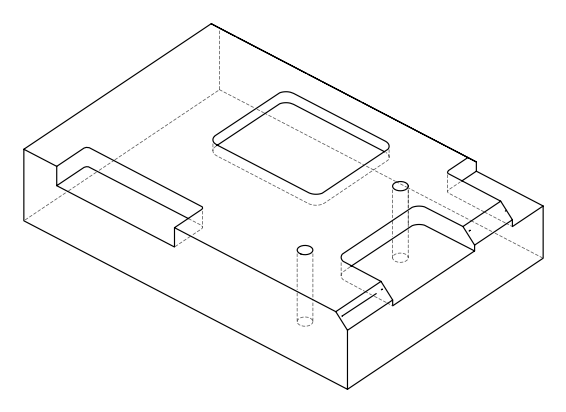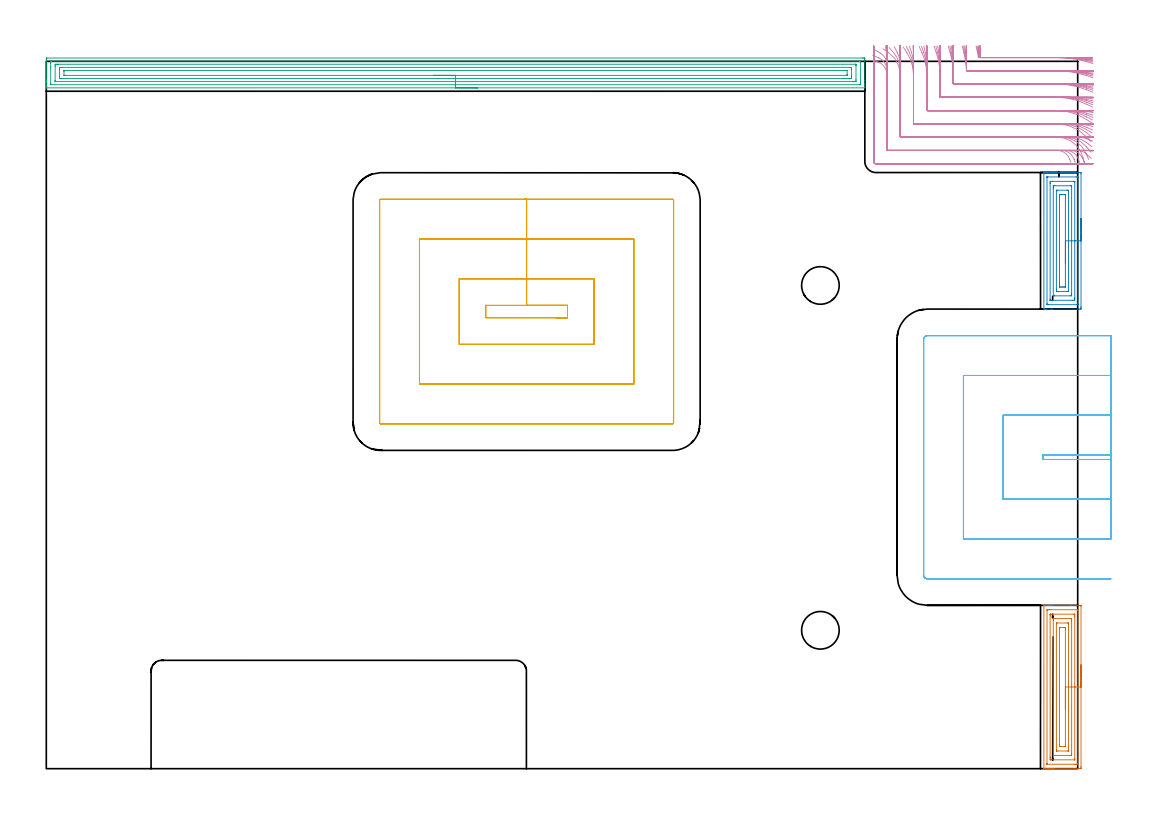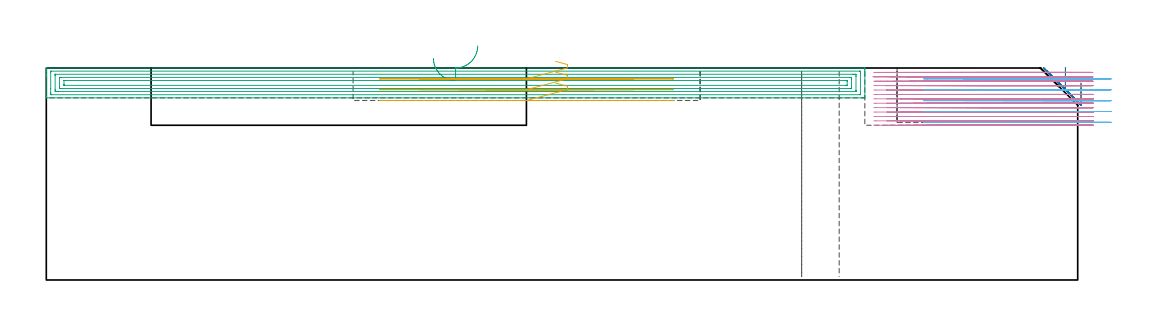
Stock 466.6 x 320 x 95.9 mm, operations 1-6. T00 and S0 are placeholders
(PLAN: 13 operations, 8 tool changes, 157.3 min)
(1 AREA_MILL | FG_CHAMFER_SURFACE | UGT0205_001 | 3.89 min | 11487 mm3)
(2 AREA_MILL_1 | FG_CHAMFER_SURFACE_1 | UGT0205_001 | 3.31 min | 10837 mm3)
(3 AREA_MILL_2 | FG_CHAMFER_SURFACE_2 | UGT0205_001 | 15.09 min | 34370 mm3)
(4 MILL_CORNER_NOTCH_RECTANGULAR | CORNER_NOTCH_RECTANGULAR | NXT0201_009 | Follow Part, ap 2, ae 75% | 27.19 min | 123642 mm3)
(5 MILL_RECTANGULAR_POCKET | POCKET_RECTANGULAR_STRAIGHT | UGT0201_106 | Follow Part, ap 6, ae 75% | 7.03 min | 287970 mm3)
(6 MILL_SLOT | SLOT_PARTIAL_RECTANGULAR | UGT0201_106 | Follow Part, ap 6, ae 75% | 10.47 min | 265244 mm3)
(7 MILL_SLOT_1 | SLOT_PARTIAL_RECTANGULAR_1 | NXT0201_009 | Follow Part, ap 2, ae 75% | 88.6 min | 215283 mm3)
(8 SPOT_DRILL | STEP1HOLE | NXT0321_9005460120000 | 0.03 min | 39 mm3)
(9 SPOT_DRILL_1 | STEP1HOLE_1 | NXT0321_9005460120000 | 0.03 min | 27 mm3)
(10 DRILL_THROUGH_HOLE_INTO_CENTER | STEP1HOLE | NXT0301_065 | 0.41 min | 6602 mm3)
(11 DRILL_TO_ENLARGE_THROUGH_HOLE | STEP1HOLE | UGT0301_044 | 0.42 min | 15082 mm3)
(12 DRILL_THROUGH_HOLE_INTO_CENTER_1 | STEP1HOLE_1 | NXT0301_065 | 0.41 min | 6628 mm3)
(13 DRILL_TO_ENLARGE_THROUGH_HOLE_1 | STEP1HOLE_1 | UGT0301_044 | 0.42 min | 15108 mm3)
(TOOL UGT0205_001 | Chamfer Mill 20 x 3 x 45 deg. | D20 FL50 Z2)
(TOOL NXT0201_009 | ENDMILL 8mm [2P460-0800-NA 1630] | D8 FL26 Z6)
(TOOL UGT0201_106 | End Mill 24 mm | D24 FL25 Z2)
(TOOL NXT0321_9005460120000 | NC Spot Drill, 142deg, 12mm, Carbide, Uncoated | D12 PA142 FL30 Z2)
(TOOL NXT0301_065 | Carbide Drill 9.4mm [860.1-0940-075A1-MM 2214] | D9.4 PA140 FL98 Z2)
(TOOL UGT0301_044 | Twist Drill 17 mm | D17 PA118 FL125 Z2)
(OP 1 AREA_MILL)
G17 G21 G94 G90
T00 M6
G54
G17 G0 G90 X468.1 Y46.95 S1061 M3
G43 Z105.9 H0
Z89.1
G94 G1 Y46.912 Z88.228 F250.
Y46.798 Z87.364
Y46.609 Z86.512
Y46.347 Z85.68
Y46.013 Z84.874
Y45.61 Z84.1
Y45.142 Z83.364
Y44.61 Z82.672
Y44.021 Z82.029
Y43.378 Z81.44
Y42.686 Z80.909
Y41.95 Z80.44
Y41.176 Z80.037
Y40.37 Z79.703
Y39.538 Z79.441
Y38.687 Z79.252
Y37.822 Z79.138
Y36.95 Z79.1
Y0.967
X468.099 Y0.543 Z79.101
X468.094 Y0.085 Z79.103
X468.091 Y0.008 Z79.105
X467.639 Y0.004 Z79.557
X467.1 Y0. Z80.096
X455.829 Z91.366
X455.289 Z91.904
X454.604 Z92.594
X454.407 Z92.79
X453.721 Z93.476
X453.525 Z93.671
X453.132 Z94.067
X452.154 Z95.045
X451.761 Z95.437
X451.503 Y0.001 Z95.695
X451.306 Y0.01 Z95.892
X451.3 Y0.099 Z95.9
Y73.801
X451.306 Y73.89 Z95.892
X451.505 Y73.9 Z95.693
X453.133 Z94.066
X453.525 Z93.671
X453.721 Z93.476
X454.407 Z92.79
X454.604 Z92.594
X455.289 Z91.904
X463.498 Z83.698
X467.639 Z79.557
X467.985 Y73.897 Z79.211
X468.091 Y73.89 Z79.105
X468.098 Y73.783 Z79.099
X468.1 Y73.357 Z79.1
Y36.95
X466.686 Z80.514
X466.685 Y2.319 Z80.515
X466.682 Y2.115 Z80.518
X466.679 Y2.022 Z80.521
X466.508 Y2.01 Z80.692
X466.19 Y2.002 Z81.01
X465.875 Y2. Z81.325
X465.309 Z81.891
X452.959 Z94.241
X452.802 Y2.003 Z94.398
X452.741 Y2.007 Z94.459
X452.721 Y2.011 Z94.479
X452.719 Y2.037 Z94.481
X452.716 Y2.107 Z94.484
X452.714 Y2.247 Z94.486
Y2.319
X452.715 Y71.581 Z94.485
X452.718 Y71.785 Z94.482
X452.721 Y71.878 Z94.479
X452.892 Y71.89 Z94.308
X453.21 Y71.898 Z93.99
X453.525 Y71.9 Z93.675
X454.091 Z93.109
X466.441 Z80.759
X466.598 Y71.897 Z80.602
X466.659 Y71.893 Z80.541
X466.679 Y71.889 Z80.521
X466.681 Y71.863 Z80.519
X466.684 Y71.793 Z80.516
X466.686 Y71.653 Z80.514
Y71.581
Y36.95
X465.272 Z81.928
X465.271 Y4.702 Z81.929
X465.269 Y4.095 Z81.931
X465.267 Y4.026 Z81.933
X465.266 Y4.016 Z81.934
X465.243 Y4.01 Z81.957
X465.181 Y4.005 Z82.019
X465.086 Y4. Z82.114
X454.501 Z92.699
X454.407 Y4.001 Z92.793
X454.313 Y4.004 Z92.887
X454.135 Y4.011 Z93.065
X454.133 Y4.095 Z93.067
X454.13 Y4.374 Z93.07
X454.129 Y4.983 Z93.071
X454.128 Y5.263 Z93.072
X454.129 Y69.198 Z93.071
X454.131 Y69.805 Z93.069
X454.133 Y69.874 Z93.067
X454.134 Y69.884 Z93.066
X454.157 Y69.89 Z93.043
X454.219 Y69.895 Z92.981
X454.314 Y69.9 Z92.886
X464.899 Z82.301
X464.993 Y69.899 Z82.207
X465.087 Y69.896 Z82.113
X465.265 Y69.889 Z81.935
X465.266 Y69.805 Z81.934
X465.27 Y69.527 Z81.93
X465.271 Y68.917 Z81.929
Y68.637
X465.272 Y36.95 Z81.928
X463.857 Z83.343
Y6.759
X463.855 Y6.128 Z83.345
X463.852 Y6.036 Z83.348
X463.851 Y6.016 Z83.349
X463.839 Y6.01 Z83.361
X463.794 Y6.006 Z83.406
X463.605 Y6.002 Z83.595
X463.229 Y6. Z83.971
X463.1 Z84.1
X456.043 Z91.157
X455.752 Y6.006 Z91.448
X455.606 Y6.01 Z91.594
X455.549 Y6.018 Z91.651
X455.548 Y6.063 Z91.652
X455.544 Y6.503 Z91.656
X455.543 Y8.535 Z91.657
Y67.141
X455.545 Y67.772 Z91.655
X455.548 Y67.864 Z91.652
X455.549 Y67.884 Z91.651
X455.561 Y67.89 Z91.639
X455.606 Y67.894 Z91.594
X455.795 Y67.898 Z91.405
X456.172 Y67.9 Z91.029
X456.3 Z90.9
X463.357 Z83.843
X463.648 Y67.894 Z83.552
X463.794 Y67.89 Z83.406
X463.851 Y67.882 Z83.349
X463.852 Y67.837 Z83.348
X463.856 Y67.398 Z83.344
X463.857 Y67.141 Z83.343
Y66.508
Y36.95
X462.443 Z84.757
X462.442 Y8.34 Z84.758
X462.439 Y8.145 Z84.761
X462.436 Y8.022 Z84.764
X462.411 Y8.01 Z84.789
X462.346 Y8.007 Z84.854
X461.995 Y8.001 Z85.205
X457.584 Y8. Z89.616
X457.054 Y8.006 Z90.146
X456.979 Y8.01 Z90.221
X456.964 Y8.016 Z90.236
X456.961 Y8.113 Z90.239
X456.958 Y8.242 Z90.242
X456.957 Y8.632 Z90.243
X456.958 Y65.56 Z90.242
X456.961 Y65.755 Z90.239
X456.964 Y65.878 Z90.236
X456.989 Y65.89 Z90.211
X457.054 Y65.893 Z90.146
X457.405 Y65.899 Z89.795
X461.816 Y65.9 Z85.384
X462.346 Y65.894 Z84.854
X462.421 Y65.89 Z84.779
X462.436 Y65.884 Z84.764
X462.439 Y65.787 Z84.761
X462.442 Y65.657 Z84.758
X462.443 Y65.463 Z84.757
Y65.365
Y36.95
X461.029 Z86.171
X461.028 Y10.311 Z86.172
X461.026 Y10.086 Z86.174
X461.024 Y10.031 Z86.176
X461.023 Y10.011 Z86.177
X460.993 Y10.008 Z86.207
X460.889 Y10.002 Z86.311
X459.126 Y10. Z88.074
X458.818 Y10.001 Z88.382
X458.509 Y10.005 Z88.691
X458.422 Y10.009 Z88.778
X458.378 Y10.013 Z88.822
X458.376 Y10.042 Z88.824
X458.373 Y10.161 Z88.827
X458.372 Y10.311 Z88.828
X458.371 Y10.76 Z88.829
X458.372 Y63.589 Z88.828
X458.374 Y63.814 Z88.826
X458.376 Y63.869 Z88.824
X458.377 Y63.889 Z88.823
X458.407 Y63.892 Z88.793
X458.511 Y63.898 Z88.689
X460.274 Y63.9 Z86.926
X460.582 Y63.899 Z86.618
X460.891 Y63.895 Z86.309
X460.978 Y63.892 Z86.222
X461.022 Y63.887 Z86.178
X461.024 Y63.858 Z86.176
X461.027 Y63.739 Z86.173
X461.028 Y63.589 Z86.172
X461.029 Y63.14 Z86.171
Y36.95
Y36.078 Z86.209
Y35.214 Z86.323
Y34.362 Z86.512
Y33.53 Z86.774
Y32.724 Z87.108
Y31.95 Z87.511
Y31.214 Z87.98
Y30.522 Z88.511
Y29.879 Z89.1
Y29.29 Z89.743
Y28.758 Z90.435
Y28.29 Z91.171
Y27.887 Z91.945
Y27.553 Z92.751
Y27.291 Z93.583
Y27.102 Z94.435
Y26.988 Z95.3
Y26.95 Z96.171
G0 Z105.9
M5
M2
(OP 2 AREA_MILL_1)
G17 G21 G94 G90
T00 M6
G54
G17 G0 G90 X468.1 Y248.8 S1061 M3
G43 Z105.9 H0
Z89.1
G94 G1 Y248.762 Z88.228 F250.
Y248.648 Z87.364
Y248.459 Z86.512
Y248.197 Z85.68
Y247.863 Z84.874
Y247.46 Z84.1
Y246.992 Z83.364
Y246.46 Z82.672
Y245.871 Z82.029
Y245.228 Z81.44
Y244.536 Z80.908
Y243.8 Z80.44
Y243.026 Z80.037
Y242.22 Z79.703
Y241.388 Z79.441
Y240.537 Z79.252
Y239.672 Z79.138
Y238.8 Z79.1
Y208.917
X468.099 Y208.491 Z79.101
X468.095 Y208.031 Z79.103
X468.092 Y207.909 Z79.106
X467.639 Y207.9 Z79.558
X455.289 Z91.905
X454.695 Z92.502
X454.407 Z92.79
X452.643 Z94.552
X452.067 Z95.132
X451.761 Z95.438
X451.6 Y207.901 Z95.599
X451.306 Y207.91 Z95.893
X451.3 Y208.046 Z95.9
Y269.555
X451.306 Y269.69 Z95.893
X451.601 Y269.7 Z95.598
X452.067 Z95.132
X452.643 Z94.552
X454.695 Z92.502
X455.289 Z91.905
X455.874 Z91.321
X467.639 Z79.558
X467.939 Y269.697 Z79.258
X468.092 Y269.69 Z79.105
X468.099 Y269.536 Z79.099
X468.1 Y269.109 Z79.1
Y238.8
X466.686 Z80.514
X466.685 Y210.069 Z80.515
X466.684 Y209.967 Z80.516
X466.682 Y209.917 Z80.518
X466.68 Y209.912 Z80.52
X466.664 Y209.908 Z80.536
X466.615 Y209.904 Z80.585
X466.245 Y209.9 Z80.955
X453.525 Z93.675
X453.012 Y209.902 Z94.188
X452.814 Y209.907 Z94.386
X452.721 Y209.91 Z94.479
X452.715 Y210.201 Z94.485
Y210.274
Y267.531
X452.716 Y267.633 Z94.484
X452.719 Y267.683 Z94.481
X452.72 Y267.688 Z94.48
X452.736 Y267.692 Z94.464
X452.785 Y267.696 Z94.415
X453.155 Y267.7 Z94.045
X465.875 Z81.325
X466.388 Y267.698 Z80.812
X466.586 Y267.693 Z80.614
X466.679 Y267.69 Z80.521
X466.684 Y267.399 Z80.516
X466.685 Y267.326 Z80.515
X466.686 Y238.8 Z80.514
X465.272 Z81.928
X465.271 Y212.948 Z81.929
Y212.668
X465.266 Y212.057 Z81.934
X465.265 Y211.925 Z81.935
X465.14 Y211.909 Z82.06
X464.993 Y211.905 Z82.207
X464.266 Y211.9 Z82.934
X464.111 Z83.089
X454.562 Z92.638
X454.407 Y211.902 Z92.793
X454.252 Y211.905 Z92.948
X454.15 Y211.91 Z93.05
X454.134 Y211.917 Z93.066
X454.132 Y211.93 Z93.068
X454.13 Y211.963 Z93.07
X454.129 Y212.057 Z93.071
X454.128 Y212.339 Z93.072
X454.129 Y264.652 Z93.071
Y264.932
X454.134 Y265.543 Z93.066
X454.135 Y265.675 Z93.065
X454.261 Y265.691 Z92.939
X454.407 Y265.695 Z92.793
X455.134 Y265.7 Z92.066
X455.289 Z91.911
X464.838 Z82.362
X464.993 Y265.699 Z82.207
X465.148 Y265.695 Z82.052
X465.25 Y265.69 Z81.95
X465.266 Y265.683 Z81.934
X465.267 Y265.67 Z81.933
X465.27 Y265.637 Z81.93
X465.271 Y265.543 Z81.929
Y265.261
X465.272 Y238.8 Z81.928
X463.857 Z83.343
Y214.988
X463.856 Y214.731 Z83.344
X463.851 Y214.103 Z83.349
X463.839 Y213.91 Z83.361
X463.169 Y213.9 Z84.031
X456.112 Z91.088
X455.747 Y213.904 Z91.453
X455.566 Y213.909 Z91.634
X455.549 Y213.91 Z91.651
X455.547 Y213.923 Z91.653
X455.544 Y213.956 Z91.656
X455.543 Y214.004 Z91.657
Y262.612
X455.545 Y262.869 Z91.655
X455.549 Y263.498 Z91.651
X455.561 Y263.69 Z91.639
X456.231 Y263.7 Z90.969
X463.288 Z83.912
X463.653 Y263.696 Z83.547
X463.835 Y263.691 Z83.366
X463.851 Y263.69 Z83.349
X463.853 Y263.677 Z83.347
X463.856 Y263.644 Z83.344
X463.857 Y263.596 Z83.343
Y238.8
X462.443 Z84.757
Y216.319
X462.441 Y216.123 Z84.759
X462.438 Y215.993 Z84.762
X462.434 Y215.909 Z84.766
X462.422 Y215.907 Z84.778
X462.346 Y215.903 Z84.854
X462.072 Y215.9 Z85.128
X457.661 Y215.901 Z89.539
X457.054 Y215.908 Z90.146
X456.974 Y215.91 Z90.226
X456.963 Y216.221 Z90.237
X456.958 Y216.416 Z90.242
X456.957 Y216.514 Z90.243
Y261.281
X456.959 Y261.477 Z90.241
X456.962 Y261.607 Z90.238
X456.966 Y261.691 Z90.234
X456.979 Y261.693 Z90.221
X457.054 Y261.697 Z90.146
X457.328 Y261.7 Z89.872
X461.739 Y261.699 Z85.461
X462.346 Y261.693 Z84.854
X462.426 Y261.69 Z84.774
X462.437 Y261.379 Z84.763
X462.442 Y261.184 Z84.758
X462.443 Y261.086 Z84.757
Y238.8
X461.029 Z86.171
X461.028 Y218.297 Z86.172
X461.027 Y218.071 Z86.173
X461.024 Y217.959 Z86.176
X461.022 Y217.912 Z86.178
X460.969 Y217.906 Z86.231
X460.582 Y217.902 Z86.618
X460.093 Y217.9 Z87.107
X459.7 Z87.5
X459.21 Z87.99
X458.818 Y217.903 Z88.382
X458.425 Y217.908 Z88.775
X458.379 Y217.91 Z88.821
X458.377 Y217.947 Z88.823
X458.373 Y218.026 Z88.827
X458.372 Y218.147 Z88.828
X458.371 Y218.297 Z88.829
X458.372 Y259.303 Z88.828
X458.373 Y259.529 Z88.827
X458.376 Y259.641 Z88.824
X458.378 Y259.688 Z88.822
X458.431 Y259.694 Z88.769
X458.818 Y259.698 Z88.382
X459.307 Y259.7 Z87.893
X459.7 Z87.5
X460.19 Z87.01
X460.582 Y259.697 Z86.618
X460.975 Y259.692 Z86.225
X461.021 Y259.69 Z86.179
X461.023 Y259.653 Z86.177
X461.026 Y259.574 Z86.174
X461.028 Y259.454 Z86.172
X461.029 Y259.303 Z86.171
Y238.8
Y237.928 Z86.209
Y237.064 Z86.323
Y236.212 Z86.512
Y235.38 Z86.774
Y234.574 Z87.108
Y233.8 Z87.511
Y233.064 Z87.98
Y232.372 Z88.511
Y231.729 Z89.1
Y231.14 Z89.743
Y230.608 Z90.435
Y230.14 Z91.171
Y229.737 Z91.945
Y229.403 Z92.751
Y229.141 Z93.583
Y228.952 Z94.435
Y228.838 Z95.3
Y228.8 Z96.171
G0 Z105.9
M5
M2
(OP 3 AREA_MILL_2)
G17 G21 G94 G90
T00 M6
G54
G17 G0 G90 X195.15 Y308. S1061 M3
G43 Z105.9 H0
G94 G1 X195.112 Z105.028 F250.
X194.998 Z104.163
X194.809 Z103.312
X194.547 Z102.48
X194.213 Z101.674
X193.81 Z100.9
X193.342 Z100.164
X192.81 Z99.472
X192.221 Z98.829
X191.578 Z98.239
X190.886 Z97.708
X190.15 Z97.24
X189.376 Z96.837
X188.57 Z96.503
X187.738 Z96.241
X186.886 Z96.052
X186.022 Z95.938
X185.15 Z95.9
X0.175
X0.01 Y308.003 Z95.888
X0.007 Y308.035 Z95.856
X0. Y308.42 Z95.479
Y308.73 Z95.169
Y309.425 Z94.47
Y310.659 Z93.238
Y311.2 Z92.695
Y311.817 Z92.078
Y320.963 Z82.934
X0.002 Y321.235 Z82.662
X0.01 Y321.492 Z82.406
X0.268 Y321.499 Z82.399
X369.138 Y321.5 Z82.4
X369.678 Y321.499 Z82.401
X370.213 Y321.494 Z82.403
X370.292 Y321.492 Z82.406
X370.296 Y320.963 Z82.934
X370.3 Y320.346 Z83.552
Y311.2 Z92.695
Y309.772 Z94.125
Y309.425 Z94.47
Y308.73 Z95.169
Y308.42 Z95.48
Y308.036 Z95.855
X370.291 Y308.003 Z95.888
X370.125 Y308. Z95.9
X185.15
Y309.414 Z94.486
X2.409
X2.01 Y309.425 Z94.475
X2.001 Y309.829 Z94.071
X2. Y317.413 Z86.487
Y319.188 Z84.712
X2.001 Y319.593 Z84.307
X2.01 Y320.075 Z83.825
X2.398 Y320.086 Z83.814
X2.409
X367.891
X368.29 Y320.075 Z83.825
X368.299 Y319.671 Z84.229
X368.3 Y310.312 Z93.588
X368.299 Y309.907 Z93.993
X368.29 Y309.425 Z94.475
X367.902 Y309.414 Z94.486
X367.891
X185.15
Y310.828 Z93.072
X4.196 Y310.829 Z93.071
X4.071 Y310.831 Z93.069
X4.027 Y310.833 Z93.067
X4.01 Y310.835 Z93.065
X4.007 Y310.876 Z93.024
X4.003 Y311.005 Z92.895
X4.001 Y311.2 Z92.7
X4. Y311.394 Z92.506
Y317.607 Z86.293
X4.003 Y318.3 Z85.6
X4.006 Y318.489 Z85.411
X4.019 Y318.665 Z85.235
X4.196 Y318.667 Z85.233
X4.717 Y318.67 Z85.23
X5.09 Y318.671 Z85.229
X5.609 Y318.672 Z85.228
X366.104 Y318.671 Z85.229
X366.229 Y318.669 Z85.231
X366.273 Y318.667 Z85.233
X366.29 Y318.665 Z85.235
X366.293 Y318.624 Z85.276
X366.297 Y318.495 Z85.405
X366.299 Y318.3 Z85.6
X366.3 Y318.106 Z85.794
Y311.893 Z92.007
X366.297 Y311.2 Z92.7
X366.294 Y311.011 Z92.889
X366.281 Y310.836 Z93.064
X366.104 Y310.833 Z93.067
X365.583 Y310.83 Z93.07
X365.21 Y310.829 Z93.071
X364.691 Y310.828 Z93.072
X185.15
Y312.243 Z91.657
X6.72
X6.097 Y312.246 Z91.654
X6.026 Y312.248 Z91.652
X6.01 Y312.249 Z91.651
X6.007 Y312.27 Z91.63
X6.004 Y312.322 Z91.578
X6.001 Y312.534 Z91.366
X6. Y316.508 Z87.392
X6.002 Y316.961 Z86.939
X6.005 Y317.178 Z86.722
X6.009 Y317.232 Z86.668
X6.012 Y317.251 Z86.649
X6.035 Y317.252 Z86.648
X6.142 Y317.255 Z86.645
X6.877 Y317.257 Z86.643
X7.033
X363.58
X364.203 Y317.254 Z86.646
X364.274 Y317.252 Z86.648
X364.29 Y317.251 Z86.649
X364.293 Y317.23 Z86.67
X364.296 Y317.178 Z86.722
X364.299 Y316.966 Z86.934
X364.3 Y316.542 Z87.358
Y312.992 Z90.908
X364.298 Y312.54 Z91.36
X364.295 Y312.322 Z91.578
X364.291 Y312.268 Z91.632
X364.288 Y312.249 Z91.651
X364.265 Y312.248 Z91.652
X364.158 Y312.245 Z91.655
X363.423 Y312.243 Z91.657
X363.267
X185.15
Y313.657 Z90.243
X8.664
X8.457 Y313.658 Z90.242
X8.044 Y313.664 Z90.236
X8.009 Y313.667 Z90.233
X8.005 Y313.679 Z90.221
X8.001 Y313.71 Z90.19
X8. Y315.409 Z88.491
X8.002 Y315.638 Z88.262
X8.007 Y315.802 Z88.098
X8.011 Y315.836 Z88.064
X8.112 Y315.84 Z88.06
X8.25 Y315.842 Z88.058
X361.636 Y315.843 Z88.057
X361.843 Y315.842 Z88.058
X362.256 Y315.836 Z88.064
X362.291 Y315.833 Z88.067
X362.295 Y315.822 Z88.078
X362.299 Y315.79 Z88.11
X362.3 Y314.091 Z89.809
X362.298 Y313.862 Z90.038
X362.293 Y313.698 Z90.202
X362.289 Y313.664 Z90.236
X362.188 Y313.66 Z90.24
X362.05 Y313.658 Z90.242
X185.15 Y313.657 Z90.243
X184.278 Z90.281
X183.414 Z90.395
X182.562 Z90.584
X181.73 Z90.846
X180.924 Z91.18
X180.15 Z91.583
X179.414 Z92.052
X178.722 Z92.583
X178.079 Z93.172
X177.49 Z93.815
X176.958 Z94.507
X176.49 Z95.243
X176.087 Z96.017
X175.753 Z96.823
X175.491 Z97.655
X175.302 Z98.507
X175.188 Z99.372
X175.15 Z100.243
G0 Z105.9
M5
M2
(OP 4 MILL_CORNER_NOTCH_RECTANGULAR)
G17 G21 G94 G90
T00 M6
G54
G17 G0 G90 X420.629 Y326.935 S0 M3
G43 Z105.9 H1
Z93.908
G94 G1 X421.252 Y324. F250.
G2 X421.628 Y322.029 R48. F500.
G3 X422.018 Y321.7 R0.4
G1 X457.322
G2 X470.6 Y319.827 R48.
G1 X473.483 Y318.997 F250.
G0 Z105.9
X414.386 Y326.914
Z93.908
G1 X415.098 Y324.
G2 X416.25 Y316.076 R42. F500.
G3 X416.645 Y315.7 R0.4
G1 X457.322
G2 X470.6 Y313.546 R42.
G1 X473.446 Y312.598 F250.
G0 Z105.9
X408.059 Y326.883
Z93.908
G1 X408.891 Y324.
G2 X410.3 Y314.026 R36. F500.
G1 Y310.096
G3 X410.696 Y309.7 R0.4
G1 X457.322
G2 X470.6 Y307.162 R36.
G1 X473.389 Y306.056 F250.
G0 Z105.9
X401.596 Y326.829
Z93.908
G1 X402.593 Y324.
G2 X404.3 Y314.026 R30. F500.
G1 Y304.096
G3 X404.696 Y303.7 R0.4
G1 X457.322
G2 X470.6 Y300.602 R30.
G1 X473.29 Y299.274 F250.
G0 Z105.9
X394.882 Y326.729
Z93.908
G1 X396.129 Y324.
G2 X398.3 Y314.026 R24. F500.
G1 Y298.096
G3 X398.696 Y297.7 R0.4
G1 X457.322
G2 X470.6 Y293.693 R24.
G1 X473.099 Y292.033 F250.
G0 Z105.9
X387.621 Y326.497
Z93.908
G1 X389.284 Y324.
G2 X392.3 Y314.026 R18. F500.
G1 Y292.097
G3 X392.697 Y291.7 R0.4
G1 X457.322
G2 X470.6 Y285.853 R18.
G1 X472.626 Y283.64 F250.
G0 Z105.9
X378.478 Y325.668
Z93.908
G1 X380.972 Y324.
G2 X386.3 Y314.026 R12. F500.
G1 Y286.097
G3 X386.697 Y285.7 R0.4
G1 X457.322
G2 X468.992 Y276.494 R12.
G1 X469.691 Y273.577 F250.
G0 Z105.9
X374.886 Y320.182
Z93.908
G1 X376.3 Y319.682
G2 X380.3 Y314.026 R6. F500.
G1 Y280.097
G3 X380.697 Y279.7 R0.4
G1 X457.322
G2 X462.979 Y275.7 R6.
G1 X463.479 Y274.286 F250.
G0 Z105.9
X374.3 Y317.026
Z93.908
G1 Y314.026
Y274.7 F500.
G3 X375.3 Y273.7 R1.
G1 X457.322
X460.322 F250.
G0 Z105.9
X421.133 Y326.958
Z91.915
G1 X421.632 Y324.
G2 X421.92 Y322.046 R48. F500.
G3 X422.312 Y321.7 R0.4
G1 X459.315
G2 X470.584 Y320.358 R48.
G1 X473.5 Y319.654 F250.
G0 Z105.9
X414.965 Y326.945
Z91.915
G1 X415.535 Y324.
G2 X416.3 Y316.095 R42. F500.
G3 X416.696 Y315.7 R0.4
G1 X459.315
G2 X470.6 Y314.155 R42.
G1 X473.49 Y313.349 F250.
G0 Z105.9
X408.739 Y326.925
Z91.915
G1 X409.404 Y324.
G2 X410.3 Y316.02 R36. F500.
G1 Y310.096
G3 X410.696 Y309.7 R0.4
G1 X459.315
G2 X470.6 Y307.885 R36.
G1 X473.449 Y306.945 F250.
G0 Z105.9
X402.421 Y326.892
Z91.915
G1 X403.219 Y324.
G2 X404.3 Y316.02 R30. F500.
G1 Y304.096
G3 X404.696 Y303.7 R0.4
G1 X459.315
G2 X470.6 Y301.497 R30.
G1 X473.38 Y300.368 F250.
G0 Z105.9
X395.937 Y326.829
Z91.915
G1 X396.934 Y324.
G2 X398.3 Y316.02 R24. F500.
G1 Y298.096
G3 X398.696 Y297.7 R0.4
G1 X459.315
G2 X470.6 Y294.881 R24.
G1 X473.248 Y293.471 F250.
G0 Z105.9
X389.104 Y326.689
Z91.915
G1 X390.434 Y324.
G2 X392.3 Y316.02 R18. F500.
G1 Y292.097
G3 X392.697 Y291.7 R0.4
G1 X459.315
G2 X470.6 Y287.723 R18.
G1 X472.937 Y285.842 F250.
G0 Z105.9
X381.267 Y326.24
Z91.915
G1 X383.262 Y324.
G2 X386.3 Y316.02 R12. F500.
G1 Y286.097
G3 X386.697 Y285.7 R0.4
G1 X459.315
G2 X470.371 Y278.366 R12.
G1 X471.537 Y275.602 F250.
G0 Z105.9
X373.847 Y322.713
Z91.915
G1 X376.615 Y321.555
G2 X380.3 Y316.02 R6. F500.
G1 Y280.097
G3 X380.697 Y279.7 R0.4
G1 X459.315
G2 X464.972 Y275.7 R6.
G1 X465.472 Y274.286 F250.
G0 Z105.9
X374.3 Y319.02
Z91.915
G1 Y316.02
Y274.7 F500.
G3 X375.3 Y273.7 R1.
G1 X459.315
X462.315 F250.
G0 Z105.9
X421.638 Y326.98
Z89.923
G1 X421.983 Y324.
G2 X422.167 Y322.066 R48. F500.
G3 X422.561 Y321.7 R0.4
G1 X461.308
G2 X470.518 Y320.808 R48.
G1 X473.462 Y320.233 F250.
G0 Z105.9
X415.543 Y326.974
Z89.923
G1 X415.937 Y324.
G2 X416.3 Y318.49 R42. F500.
G1 Y316.096
G3 X416.696 Y315.7 R0.4
G1 X461.308
G2 X470.6 Y314.659 R42.
G1 X473.526 Y313.996 F250.
G0 Z105.9
X409.417 Y326.965
Z89.923
G1 X409.876 Y324.
G2 X410.3 Y318.49 R36. F500.
G1 Y310.096
G3 X410.696 Y309.7 R0.4
G1 X461.308
G2 X470.6 Y308.48 R36.
G1 X473.498 Y307.706 F250.
G0 Z105.9
X403.239 Y326.949
Z89.923
G1 X403.79 Y324.
G2 X404.3 Y318.49 R30. F500.
G1 Y304.096
G3 X404.696 Y303.7 R0.4
G1 X461.308
G2 X470.6 Y302.225 R30.
G1 X473.452 Y301.296 F250.
G0 Z105.9
X396.97 Y326.92
Z89.923
G1 X397.659 Y324.
G2 X398.3 Y318.49 R24. F500.
G1 Y298.096
G3 X398.696 Y297.7 R0.4
G1 X461.308
G2 X470.6 Y295.828 R24.
G1 X473.366 Y294.667 F250.
G0 Z105.9
X390.517 Y326.856
Z89.923
G1 X391.436 Y324.
G2 X392.3 Y318.49 R18. F500.
G1 Y292.097
G3 X392.697 Y291.7 R0.4
G1 X461.308
G2 X470.6 Y289.116 R18.
G1 X473.169 Y287.568 F250.
G0 Z105.9
X383.582 Y326.665
Z89.923
G1 X384.96 Y324.
G2 X386.3 Y318.49 R12. F500.
G1 Y286.097
G3 X386.697 Y285.7 R0.4
G1 X461.308
G2 X470.6 Y281.293 R12.
G1 X472.498 Y278.97 F250.
G0 Z105.9
X374.907 Y325.17
Z89.923
G1 X377.458 Y323.591
G2 X380.3 Y318.49 R6. F500.
G1 Y280.097
G3 X380.697 Y279.7 R0.4
G1 X461.308
G2 X466.959 Y275.716 R6.
G1 X467.463 Y274.303 F250.
G0 Z105.9
X374.3 Y321.49
Z89.923
G1 Y318.49
Y274.7 F500.
G3 X375.3 Y273.7 R1.
G1 X461.308
X464.308 F250.
G0 Z105.9
X422.206 Y326.999
Z87.931
G1 X422.284 Y324.
G2 X422.3 Y322.756 R48. F500.
G1 Y322.096
G3 X422.696 Y321.7 R0.4
G1 X463.306
G2 X470.425 Y321.169 R48.
G1 X473.392 Y320.724 F250.
G0 Z105.9
X416.193 Y326.999
Z87.931
G1 X416.282 Y324.
G2 X416.3 Y322.756 R42. F500.
G1 Y316.096
G3 X416.696 Y315.7 R0.4
G1 X463.306
G2 X470.6 Y315.062 R42.
G1 X473.554 Y314.541 F250.
G0 Z105.9
X410.175 Y326.998
Z87.931
G1 X410.278 Y324.
G2 X410.3 Y322.756 R36. F500.
G1 Y310.096
G3 X410.696 Y309.7 R0.4
G1 X463.306
G2 X470.6 Y308.953 R36.
G1 X473.538 Y308.346 F250.
G0 Z105.9
X404.15 Y326.997
Z87.931
G1 X404.274 Y324.
G2 X404.3 Y322.756 R30. F500.
G1 Y304.096
G3 X404.696 Y303.7 R0.4
G1 X463.306
G2 X470.6 Y302.8 R30.
G1 X473.51 Y302.07 F250.
G0 Z105.9
X398.112 Y326.996
Z87.931
G1 X398.268 Y324.
G2 X398.3 Y322.756 R24. F500.
G1 Y298.096
G3 X398.696 Y297.7 R0.4
G1 X463.306
G2 X470.6 Y296.565 R24.
G1 X473.458 Y295.653 F250.
G0 Z105.9
X392.05 Y326.993
Z87.931
G1 X392.257 Y324.
G2 X392.3 Y322.756 R18. F500.
G1 Y292.097
G3 X392.697 Y291.7 R0.4
G1 X463.306
G2 X470.6 Y290.156 R18.
G1 X473.343 Y288.94 F250.
G0 Z105.9
X385.924 Y326.984
Z87.931
G1 X386.235 Y324.
G2 X386.3 Y322.756 R12. F500.
G1 Y286.097
G3 X386.697 Y285.7 R0.4
G1 X463.306
G2 X470.6 Y283.229 R12.
G1 X472.982 Y281.405 F250.
G0 Z105.9
X379.547 Y326.935
Z87.931
G1 X380.17 Y324.
G2 X380.3 Y322.756 R6. F500.
G1 Y280.097
G3 X380.697 Y279.7 R0.4
G1 X463.306
G2 X468.731 Y276.264 R6.
G1 X470.013 Y273.552 F250.
G0 Z105.9
X374.3 Y325.756
Z87.931
G1 Y322.756
Y274.7 F500.
G3 X375.3 Y273.7 R1.
G1 X463.306
X466.306 F250.
G0 Z105.9
X422.294 Y327.
Z85.938
G1 X422.3 Y324.
Y323.906 F500.
Y322.096
G3 X422.696 Y321.7 R0.4
G1 X466.477
G2 X470.288 Y321.548 R48.
G1 X473.279 Y321.31 F250.
G0 Z105.9
X416.293 Y327.
Z85.938
G1 X416.3 Y324.
Y323.906 F500.
Y316.096
G3 X416.696 Y315.7 R0.4
G1 X466.477
G2 X470.6 Y315.497 R42.
G1 X473.586 Y315.203 F250.
G0 Z105.9
X410.292 Y327.
Z85.938
G1 X410.3 Y324.
Y323.906 F500.
Y310.096
G3 X410.696 Y309.7 R0.4
G1 X466.477
G2 X470.6 Y309.463 R36.
G1 X473.58 Y309.12 F250.
G0 Z105.9
X404.29 Y327.
Z85.938
G1 X404.3 Y324.
Y323.906 F500.
Y304.096
G3 X404.696 Y303.7 R0.4
G1 X466.477
G2 X470.6 Y303.415 R30.
G1 X473.572 Y303.003 F250.
G0 Z105.9
X398.288 Y327.
Z85.938
G1 X398.3 Y324.
Y323.906 F500.
Y298.096
G3 X398.696 Y297.7 R0.4
G1 X466.477
G2 X470.6 Y297.343 R24.
G1 X473.555 Y296.828 F250.
G0 Z105.9
X392.284 Y327.
Z85.938
G1 X392.3 Y324.
Y323.906 F500.
Y292.097
G3 X392.697 Y291.7 R0.4
G1 X466.477
G2 X470.6 Y291.221 R18.
G1 X473.52 Y290.534 F250.
G0 Z105.9
X386.276 Y327.
Z85.938
G1 X386.3 Y324.
Y323.906 F500.
Y286.097
G3 X386.697 Y285.7 R0.4
G1 X466.477
G2 X470.6 Y284.969 R12.
G1 X473.417 Y283.939 F250.
G0 Z105.9
X380.252 Y327.
Z85.938
G1 X380.299 Y324.
X380.3 Y323.906 F500.
Y280.097
G3 X380.697 Y279.7 R0.4
G1 X466.477
G2 X470.6 Y278.059 R6.
G1 X472.779 Y275.997 F250.
G0 Z105.9
X374.3 Y326.906
Z85.938
G1 Y323.906
Y274.7 F500.
G3 X375.3 Y273.7 R1.
G1 X466.477
X469.477 F250.
G0 Z105.9
X422.3 Y327.
Z83.946
G1 Y324.
Y322.096 F500.
G3 X422.696 Y321.7 R0.4
G1 X469.934
X470.221 Y321.699
X473.221 Y321.681 F250.
G0 Z105.9
X416.3 Y327.
Z83.946
G1 Y324.
Y316.096 F500.
G3 X416.696 Y315.7 R0.4
G1 X469.934
G2 X470.6 Y315.695 R42.
G1 X473.6 Y315.647 F250.
G0 Z105.9
X410.3 Y327.
Z83.946
G1 Y324.
Y310.096 F500.
G3 X410.696 Y309.7 R0.4
G1 X469.934
G2 X470.6 Y309.694 R36.
G1 X473.599 Y309.638 F250.
G0 Z105.9
X404.3 Y327.
Z83.946
G1 Y324.
Y304.096 F500.
G3 X404.696 Y303.7 R0.4
G1 X469.934
G2 X470.6 Y303.693 R30.
G1 X473.599 Y303.626 F250.
G0 Z105.9
X398.3 Y327.
Z83.946
G1 Y324.
Y298.096 F500.
G3 X398.696 Y297.7 R0.4
G1 X469.934
G2 X470.6 Y297.691 R24.
G1 X473.599 Y297.607 F250.
G0 Z105.9
X392.3 Y327.
Z83.946
G1 Y324.
Y292.097 F500.
G3 X392.697 Y291.7 R0.4
G1 X469.934
G2 X470.6 Y291.688 R18.
G1 X473.598 Y291.577 F250.
G0 Z105.9
X386.3 Y327.
Z83.946
G1 Y324.
Y286.097 F500.
G3 X386.697 Y285.7 R0.4
G1 X469.934
G2 X470.6 Y285.681 R12.
G1 X473.595 Y285.515 F250.
G0 Z105.9
X380.3 Y327.
Z83.946
G1 Y324.
Y280.097 F500.
G3 X380.697 Y279.7 R0.4
G1 X469.934
G2 X470.6 Y279.663 R6.
G1 X473.581 Y279.33 F250.
G0 Z105.9
X374.3 Y327.
Z83.946
G1 Y324.
Y274.7 F500.
G3 X375.3 Y273.7 R1.
G1 X469.934
X472.934 F250.
G0 Z105.9
X422.3 Y327.
Z81.954
G1 Y324.
Y322.096 F500.
G3 X422.696 Y321.7 R0.4
G1 X470.221
X473.221 F250.
G0 Z105.9
X416.3 Y327.
Z81.954
G1 Y324.
Y316.096 F500.
G3 X416.696 Y315.7 R0.4
G1 X422.696
X470.6
X473.6 F250.
G0 Z105.9
X410.3 Y327.
Z81.954
G1 Y324.
Y310.096 F500.
G3 X410.696 Y309.7 R0.4
G1 X416.696
X470.6
X473.6 F250.
G0 Z105.9
X404.3 Y327.
Z81.954
G1 Y324.
Y304.096 F500.
G3 X404.696 Y303.7 R0.4
G1 X410.696
X470.6
X473.6 F250.
G0 Z105.9
X398.3 Y327.
Z81.954
G1 Y324.
Y298.096 F500.
G3 X398.696 Y297.7 R0.4
G1 X404.696
X470.6
X473.6 F250.
G0 Z105.9
X392.3 Y327.
Z81.954
G1 Y324.
Y292.097 F500.
G3 X392.697 Y291.7 R0.4
G1 X398.696
X470.6
X473.6 Y291.699 F250.
G0 Z105.9
X386.3 Y327.
Z81.954
G1 Y324.
Y286.097 F500.
G3 X386.697 Y285.7 R0.4
G1 X392.697
X470.6
X473.6 Y285.699 F250.
G0 Z105.9
X380.3 Y327.
Z81.954
G1 Y324.
Y280.097 F500.
G3 X380.697 Y279.7 R0.4
G1 X386.697
X470.6
X473.6 Y279.698 F250.
G0 Z105.9
X374.3 Y327.
Z81.954
G1 Y324.
Y274.7 F500.
G3 X375.3 Y273.7 R1.
G1 X470.596
X473.596 F250.
G0 Z105.9
X422.3 Y327.
Z79.962
G1 Y324.
Y322.096 F500.
G3 X422.696 Y321.7 R0.4
G1 X470.221
X473.221 F250.
G0 Z105.9
X416.3 Y327.
Z79.962
G1 Y324.
Y316.096 F500.
G3 X416.696 Y315.7 R0.4
G1 X470.6
X473.6 F250.
G0 Z105.9
X410.3 Y327.
Z79.962
G1 Y324.
Y310.096 F500.
G3 X410.696 Y309.7 R0.4
G1 X470.6
X473.6 F250.
G0 Z105.9
X404.3 Y327.
Z79.962
G1 Y324.
Y304.096 F500.
G3 X404.696 Y303.7 R0.4
G1 X470.6
X473.6 F250.
G0 Z105.9
X398.3 Y327.
Z79.962
G1 Y324.
Y298.096 F500.
G3 X398.696 Y297.7 R0.4
G1 X470.6
X473.6 F250.
G0 Z105.9
X392.3 Y327.
Z79.962
G1 Y324.
Y292.097 F500.
G3 X392.697 Y291.7 R0.4
G1 X470.6
X473.6 F250.
G0 Z105.9
X386.3 Y327.
Z79.962
G1 Y324.
Y286.097 F500.
G3 X386.697 Y285.7 R0.4
G1 X470.6
X473.6 F250.
G0 Z105.9
X380.3 Y327.
Z79.962
G1 Y324.
Y280.097 F500.
G3 X380.697 Y279.7 R0.4
G1 X470.6
X473.6 F250.
G0 Z105.9
X374.3 Y327.
Z79.962
G1 Y324.
Y274.7 F500.
G3 X375.3 Y273.7 R1.
G1 X470.6
X473.6 F250.
G0 Z105.9
X422.3 Y327.
Z77.969
G1 Y324.
Y322.096 F500.
G3 X422.696 Y321.7 R0.4
G1 X470.221
X473.221 F250.
G0 Z105.9
X416.3 Y327.
Z77.969
G1 Y324.
Y316.096 F500.
G3 X416.696 Y315.7 R0.4
G1 X470.6
X473.6 F250.
G0 Z105.9
X410.3 Y327.
Z77.969
G1 Y324.
Y310.096 F500.
G3 X410.696 Y309.7 R0.4
G1 X470.6
X473.6 F250.
G0 Z105.9
X404.3 Y327.
Z77.969
G1 Y324.
Y304.096 F500.
G3 X404.696 Y303.7 R0.4
G1 X470.6
X473.6 F250.
G0 Z105.9
X398.3 Y327.
Z77.969
G1 Y324.
Y298.096 F500.
G3 X398.696 Y297.7 R0.4
G1 X470.6
X473.6 F250.
G0 Z105.9
X392.3 Y327.
Z77.969
G1 Y324.
Y292.097 F500.
G3 X392.697 Y291.7 R0.4
G1 X470.6
X473.6 F250.
G0 Z105.9
X386.3 Y327.
Z77.969
G1 Y324.
Y286.097 F500.
G3 X386.697 Y285.7 R0.4
G1 X470.6
X473.6 F250.
G0 Z105.9
X380.3 Y327.
Z77.969
G1 Y324.
Y280.097 F500.
G3 X380.697 Y279.7 R0.4
G1 X470.6
X473.6 F250.
G0 Z105.9
X374.3 Y327.
Z77.969
G1 Y324.
Y274.7 F500.
G3 X375.3 Y273.7 R1.
G1 X470.6
X473.6 F250.
G0 Z105.9
X422.3 Y327.
Z75.977
G1 Y324.
Y322.096 F500.
G3 X422.696 Y321.7 R0.4
G1 X470.221
X473.221 F250.
G0 Z105.9
X416.3 Y327.
Z75.977
G1 Y324.
Y316.096 F500.
G3 X416.696 Y315.7 R0.4
G1 X470.6
X473.6 F250.
G0 Z105.9
X410.3 Y327.
Z75.977
G1 Y324.
Y310.096 F500.
G3 X410.696 Y309.7 R0.4
G1 X470.6
X473.6 F250.
G0 Z105.9
X404.3 Y327.
Z75.977
G1 Y324.
Y304.096 F500.
G3 X404.696 Y303.7 R0.4
G1 X470.6
X473.6 F250.
G0 Z105.9
X398.3 Y327.
Z75.977
G1 Y324.
Y298.096 F500.
G3 X398.696 Y297.7 R0.4
G1 X470.6
X473.6 F250.
G0 Z105.9
X392.3 Y327.
Z75.977
G1 Y324.
Y292.097 F500.
G3 X392.697 Y291.7 R0.4
G1 X470.6
X473.6 F250.
G0 Z105.9
X386.3 Y327.
Z75.977
G1 Y324.
Y286.097 F500.
G3 X386.697 Y285.7 R0.4
G1 X470.6
X473.6 F250.
G0 Z105.9
X380.3 Y327.
Z75.977
G1 Y324.
Y280.097 F500.
G3 X380.697 Y279.7 R0.4
G1 X470.6
X473.6 F250.
G0 Z105.9
X374.3 Y327.
Z75.977
G1 Y324.
Y274.7 F500.
G3 X375.3 Y273.7 R1.
G1 X470.6
X473.6 F250.
G0 Z105.9
X422.3 Y327.
Z73.985
G1 Y324.
Y322.096 F500.
G3 X422.696 Y321.7 R0.4
G1 X470.221
X473.221 F250.
G0 Z105.9
X416.3 Y327.
Z73.985
G1 Y324.
Y316.096 F500.
G3 X416.696 Y315.7 R0.4
G1 X470.6
X473.6 F250.
G0 Z105.9
X410.3 Y327.
Z73.985
G1 Y324.
Y310.096 F500.
G3 X410.696 Y309.7 R0.4
G1 X470.6
X473.6 F250.
G0 Z105.9
X404.3 Y327.
Z73.985
G1 Y324.
Y304.096 F500.
G3 X404.696 Y303.7 R0.4
G1 X470.6
X473.6 F250.
G0 Z105.9
X398.3 Y327.
Z73.985
G1 Y324.
Y298.096 F500.
G3 X398.696 Y297.7 R0.4
G1 X470.6
X473.6 F250.
G0 Z105.9
X392.3 Y327.
Z73.985
G1 Y324.
Y292.097 F500.
G3 X392.697 Y291.7 R0.4
G1 X470.6
X473.6 F250.
G0 Z105.9
X386.3 Y327.
Z73.985
G1 Y324.
Y286.097 F500.
G3 X386.697 Y285.7 R0.4
G1 X470.6
X473.6 F250.
G0 Z105.9
X380.3 Y327.
Z73.985
G1 Y324.
Y280.097 F500.
G3 X380.697 Y279.7 R0.4
G1 X470.6
X473.6 F250.
G0 Z105.9
X374.3 Y327.
Z73.985
G1 Y324.
Y274.7 F500.
G3 X375.3 Y273.7 R1.
G1 X470.6
X473.6 F250.
G0 Z105.9
X422.3 Y327.
Z71.992
G1 Y324.
Y322.096 F500.
G3 X422.696 Y321.7 R0.4
G1 X470.221
X473.221 F250.
G0 Z105.9
X416.3 Y327.
Z71.992
G1 Y324.
Y316.096 F500.
G3 X416.696 Y315.7 R0.4
G1 X470.6
X473.6 F250.
G0 Z105.9
X410.3 Y327.
Z71.992
G1 Y324.
Y310.096 F500.
G3 X410.696 Y309.7 R0.4
G1 X470.6
X473.6 F250.
G0 Z105.9
X404.3 Y327.
Z71.992
G1 Y324.
Y304.096 F500.
G3 X404.696 Y303.7 R0.4
G1 X470.6
X473.6 F250.
G0 Z105.9
X398.3 Y327.
Z71.992
G1 Y324.
Y298.096 F500.
G3 X398.696 Y297.7 R0.4
G1 X470.6
X473.6 F250.
G0 Z105.9
X392.3 Y327.
Z71.992
G1 Y324.
Y292.097 F500.
G3 X392.697 Y291.7 R0.4
G1 X470.6
X473.6 F250.
G0 Z105.9
X386.3 Y327.
Z71.992
G1 Y324.
Y286.097 F500.
G3 X386.697 Y285.7 R0.4
G1 X470.6
X473.6 F250.
G0 Z105.9
X380.3 Y327.
Z71.992
G1 Y324.
Y280.097 F500.
G3 X380.697 Y279.7 R0.4
G1 X470.6
X473.6 F250.
G0 Z105.9
X374.3 Y327.
Z71.992
G1 Y324.
Y274.7 F500.
G3 X375.3 Y273.7 R1.
G1 X470.6
X473.6 F250.
G0 Z105.9
X422.3 Y327.
Z70.
G1 Y324.
Y322.096 F500.
G3 X422.696 Y321.7 R0.4
G1 X470.221
X473.221 F250.
G0 Z105.9
X416.3 Y327.
Z70.
G1 Y324.
Y316.096 F500.
G3 X416.696 Y315.7 R0.4
G1 X470.6
X473.6 F250.
G0 Z105.9
X410.3 Y327.
Z70.
G1 Y324.
Y310.096 F500.
G3 X410.696 Y309.7 R0.4
G1 X470.6
X473.6 F250.
G0 Z105.9
X404.3 Y327.
Z70.
G1 Y324.
Y304.096 F500.
G3 X404.696 Y303.7 R0.4
G1 X470.6
X473.6 F250.
G0 Z105.9
X398.3 Y327.
Z70.
G1 Y324.
Y298.096 F500.
G3 X398.696 Y297.7 R0.4
G1 X470.6
X473.6 F250.
G0 Z105.9
X392.3 Y327.
Z70.
G1 Y324.
Y292.097 F500.
G3 X392.697 Y291.7 R0.4
G1 X470.6
X473.6 F250.
G0 Z105.9
X386.3 Y327.
Z70.
G1 Y324.
Y286.097 F500.
G3 X386.697 Y285.7 R0.4
G1 X470.6
X473.6 F250.
G0 Z105.9
X380.3 Y327.
Z70.
G1 Y324.
Y280.097 F500.
G3 X380.697 Y279.7 R0.4
G1 X470.6
X473.6 F250.
G0 Z105.9
X374.3 Y327.
Z70.
G1 Y324.
Y274.7 F500.
G3 X375.3 Y273.7 R1.
G1 X470.6
X473.6 F250.
G0 Z105.9
M5
M2
(OP 5 MILL_RECTANGULAR_POCKET)
G17 G21 G94 G90
T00 M6
G54
G17 G0 G90 X230.417 Y204. S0 M3
G43 Z105.9 H0
Z98.9
G94 G1 X235.8 Z97.458 F250.
Y209.6 Z95.957
X217.3 Z91.
X198.8 F500.
Y204.
X235.8
Y209.6
X217.3
Y221.6
X186.8
Y192.
X247.8
Y221.6
X217.3
Y239.6
X168.8
Y174.
X265.8
Y239.6
X217.3
Y257.6
X151.3
G3 X150.8 Y257.1 R0.5
G1 Y156.5
G3 X151.3 Y156. R0.5
G1 X283.3
G3 X283.8 Y156.5 R0.5
G1 Y257.1
G3 X283.3 Y257.6 R0.5
G1 X217.3
X216.3
G0 X230.417 Y204. Z94.
G1 X235.8 Z92.558 F250.
Y209.6 Z91.057
X217.3 Z86.1
X198.8 F500.
Y204.
X235.8
Y209.6
X217.3
Y221.6
X186.8
Y192.
X247.8
Y221.6
X217.3
Y239.6
X168.8
Y174.
X265.8
Y239.6
X217.3
Y257.6
X151.3
G3 X150.8 Y257.1 R0.5
G1 Y156.5
G3 X151.3 Y156. R0.5
G1 X283.3
G3 X283.8 Y156.5 R0.5
G1 Y257.1
G3 X283.3 Y257.6 R0.5
G1 X217.3
X216.3
G0 X230.417 Y204. Z89.1
G1 X235.8 Z87.658 F250.
Y209.6 Z86.157
X217.3 Z81.2
X198.8 F500.
Y204.
X235.8
Y209.6
X217.3
Y221.6
X186.8
Y192.
X247.8
Y221.6
X217.3
Y239.6
X168.8
Y174.
X265.8
Y239.6
X217.3
Y257.6
X151.3
G3 X150.8 Y257.1 R0.5
G1 Y156.5
G3 X151.3 Y156. R0.5
G1 X283.3
G3 X283.8 Y156.5 R0.5
G1 Y257.1
G3 X283.3 Y257.6 R0.5
G1 X217.3
X216.3
G0 Z105.9
M5
M2
(OP 6 MILL_SLOT)
G17 G21 G94 G90
T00 M6
G54
G17 G0 G90 X481.6 Y141.9 S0 M3
G43 Z105.9 H0
Z90.98
G94 G1 X478.6 F250.
X450.9 F500.
Y139.9
X478.6
X481.6 F250.
Y159.9
X478.6
X432.9 F500.
Y121.9
X478.6
X481.6 F250.
Y177.9
X478.6
X414.9 F500.
Y103.9
X478.6
X481.6 F250.
Y195.9
X478.6
X398.5 F500.
G3 X396.9 Y194.3 R1.6
G1 Y87.5
G3 X398.5 Y85.9 R1.6
G1 X478.6
X481.6 F250.
G0 Y141.9 Z86.06
G1 X478.6
X450.9 F500.
Y139.9
X478.6
X481.6 F250.
Y159.9
X478.6
X432.9 F500.
Y121.9
X478.6
X481.6 F250.
Y177.9
X478.6
X414.9 F500.
Y103.9
X478.6
X481.6 F250.
Y195.9
X478.6
X398.5 F500.
G3 X396.9 Y194.3 R1.6
G1 Y87.5
G3 X398.5 Y85.9 R1.6
G1 X478.6
X481.6 F250.
G0 Y141.9 Z81.14
G1 X478.6
X450.9 F500.
Y139.9
X478.6
X481.6 F250.
Y159.9
X478.6
X432.9 F500.
Y121.9
X478.6
X481.6 F250.
Y177.9
X478.6
X414.9 F500.
Y103.9
X478.6
X481.6 F250.
Y195.9
X478.6
X398.5 F500.
G3 X396.9 Y194.3 R1.6
G1 Y87.5
G3 X398.5 Y85.9 R1.6
G1 X478.6
X481.6 F250.
G0 Y141.9 Z76.22
G1 X478.6
X450.9 F500.
Y139.9
X478.6
X481.6 F250.
Y159.9
X478.6
X432.9 F500.
Y121.9
X478.6
X481.6 F250.
Y177.9
X478.6
X414.9 F500.
Y103.9
X478.6
X481.6 F250.
Y195.9
X478.6
X398.5 F500.
G3 X396.9 Y194.3 R1.6
G1 Y87.5
G3 X398.5 Y85.9 R1.6
G1 X478.6
X481.6 F250.
G0 Y141.9 Z71.3
G1 X478.6
X450.9 F500.
Y139.9
X478.6
X481.6 F250.
Y159.9
X478.6
X432.9 F500.
Y121.9
X478.6
X481.6 F250.
Y177.9
X478.6
X414.9 F500.
Y103.9
X478.6
X481.6 F250.
Y195.9
X478.6
X398.5 F500.
G3 X396.9 Y194.3 R1.6
G1 Y87.5
G3 X398.5 Y85.9 R1.6
G1 X478.6
X481.6 F250.
G0 Z105.9
M5
M2
